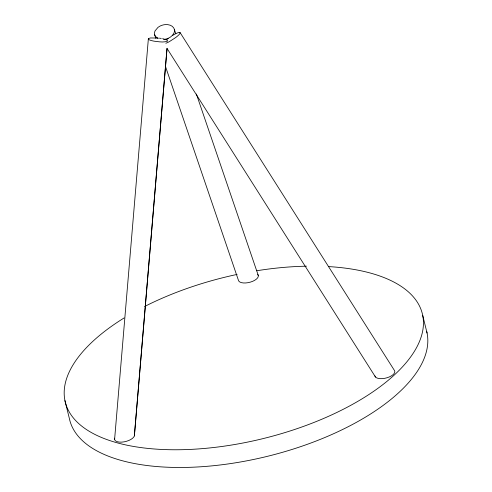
<?xml version="1.0" encoding="UTF-8"?>
<svg xmlns="http://www.w3.org/2000/svg" width="492" height="492" viewBox="0 0 492 492"><rect width="100%" height="100%" fill="white"/><g stroke="black" fill="none" stroke-linecap="round" stroke-linejoin="round"><path stroke-width="0.74" d="M158.153 38.032L150.368 37.958L148.375 38.64L148.959 39.649A11.082 2.091 4.8 0 0 154.156 41.18C158.553 41.654 163.43 42.804 167.649 41.07L167.065 40.061L164.937 39.255M114.599 439.424L148.375 38.64M167.04 48.271L134.47 434.688A10.215 4.606 -13.9 0 1 124.144 441.841A10.215 4.606 -13.9 0 1 114.698 438.169M134.371 435.937L167.028 48.437L375.494 377.038M166.425 39.846L168.196 38.419M172.372 35.565L174.488 34.342A8.628 1.599 -32.4 0 1 179.291 32.398L180.017 32.472L394.215 370.119A10.215 4.606 -13.9 0 1 387.063 377.751A10.215 4.606 -13.9 0 1 374.916 375.943M163.639 39.477C167.741 39.071 171.936 37.011 173.885 33.228A8.635 6.636 -18.8 0 0 173.528 27.657L172.126 26.242L170.195 25.215L167.877 24.655A11.082 8.512 -18.8 0 0 160.238 25.978L158.043 27.318L155.085 30.848A8.635 6.636 -18.8 0 0 155.435 36.42L158.129 38.524M159.42 38.161L161.259 38.438M162.6 38.683L164.051 38.991M180.017 32.472L179.795 33.72A11.088 2.054 -32.4 0 1 175.699 37.533L169.408 41.611A8.628 1.599 -32.4 0 1 165.829 43.247M174.322 29.379L175.81 33.733M196.37 94.003L258.306 275.532M154.648 34.704L155.884 38.333M165.306 65.94L238.429 280.268A10.215 4.606 -13.9 0 0 250.569 282.07A10.215 4.606 -13.9 0 0 257.728 274.444M422.683 315.323L427.062 333.029M64.938 400.58L69.317 418.286A183.91 82.92 -13.9 0 0 266.277 456.601A183.91 82.92 -13.9 0 0 426.742 331.583M328.638 266.596A183.91 82.92 -13.9 0 1 391.202 377.776A183.91 82.92 -13.9 0 1 124.673 444.688A183.91 82.92 -13.9 0 1 124.15 317.937M144.587 306.504A183.91 82.92 -13.9 0 1 237.107 274.419M256.898 270.729A183.91 82.92 -13.9 0 1 306.504 266.184"/></g></svg>
